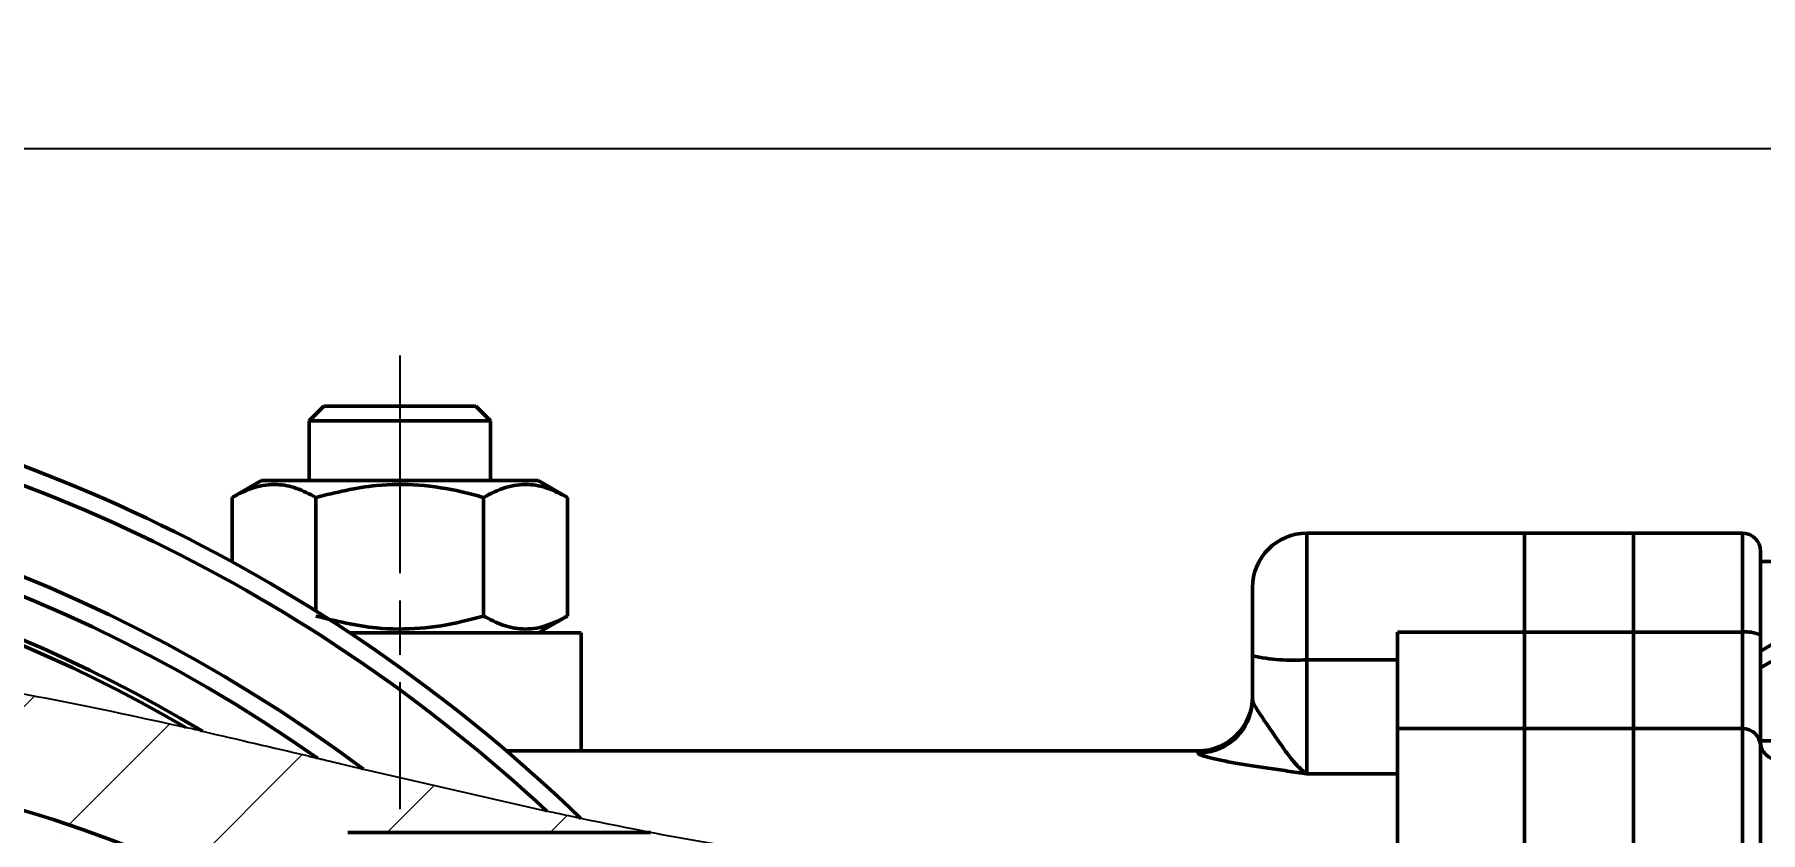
# Model space of a CAD drawing. Header units: millimetres. Extents: x 7343 to 8240, y 5038 to 5694.
# Drawn here: x 7641.1 to 7736.2, y 5244.9 to 5288.9 of the extents above; entities that cross this region are included whole.
import ezdxf

# ---------------------------------------------------------------- set-up
doc = ezdxf.new("R2010")
doc.units = ezdxf.units.MM
doc.linetypes.add('AM_ISO08W050', pattern=[18, 12, -1.5, 3, -1.5])
for name, color, linetype, lineweight in [('AM_5', 3, 'Continuous', 25), ('AM_7', 4, 'AM_ISO08W050', 25), ('AM_BOR', 7, 'Continuous', 50), ('剖面线', 5, 'Continuous', 20)]:
    doc.layers.add(name, color=color, linetype=linetype, lineweight=lineweight)
doc.styles.add('工程字', font='gbenor.shx', dxfattribs={"width": 0.707, "bigfont": 'hztxt.shx'})
doc.dimstyles.new('AM_GB$0', dxfattribs={"dimtxt": 3.5, "dimasz": 2.5, "dimexe": 1, "dimexo": 1, "dimgap": 0.5, "dimtad": 1, "dimdsep": 46, "dimtxsty": '工程字', "dimcen": 0, "dimclrd": 256, "dimclre": 256, "dimclrt": 2, "dimadec": 0, "dimazin": 2, "dimtp": 0.1, "dimtm": 0.1, "dimtfac": 0.71, "dimtmove": 0, "dimatfit": 3, "dimfxl": 0, "dimlwd": -1, "dimlwe": -1, "dimarcsym": 0})

# ---------------------------------------------------------------- blocks, each defined once
blk = doc.blocks.new('*D45')
at = {"layer": 'AM_5', "transparency": 16777216}
for p, q in [((7456.68, 5182.025), (7456.68, 5283.574)), ((7822.674, 5200.87), (7822.674, 5283.574)), ((7459.18, 5282.574), (7820.174, 5282.574))]:
    blk.add_line(p, q, dxfattribs=at)
for points in [[(7459.18, 5282.991), (7459.18, 5282.157), (7456.68, 5282.574)], [(7820.174, 5282.991), (7820.174, 5282.157), (7822.674, 5282.574)]]:
    blk.add_solid(points, dxfattribs=at)
at = {"layer": 'Defpoints', "color": 0}
for p in [(7822.674, 5282.574), (7822.674, 5199.87), (7456.68, 5181.025)]:
    blk.add_point(p, dxfattribs=at)
at = {"layer": 'AM_5', "color": 2, "transparency": 16777216, "insert": (7634.731, 5285.574), "char_height": 5, "attachment_point": 5, "style": '工程字'}
blk.add_mtext('366', dxfattribs=at)

msp = doc.modelspace()

# ---------------------------------------------------------------- hatches: boundary and pattern name
at = {"layer": '剖面线'}
h = msp.add_hatch(dxfattribs=at)
h.set_pattern_fill('ANSI31', color=256, scale=2, style=0)
h.set_pattern_definition([(45, (6629.774, 4564.3836), (-4.490128, 4.490128), [])])
edge = h.paths.add_edge_path(flags=0)
edge.add_line((7586.18, 5236.657), (7586.18, 5198.073))
edge.add_spline(control_points=[(7586.18, 5198.073), (7587.314, 5196.162), (7588.646, 5194.426), (7590.18, 5192.921)], knot_values=[0.088397, 0.088397, 0.088397, 0.088397, 0.108326, 0.108326, 0.108326, 0.108326], weights=[1, 1, 1, 1], degree=3, periodic=0)
edge.add_line((7590.18, 5192.921), (7590.18, 5198.37))
edge.add_line((7590.18, 5198.37), (7596.18, 5198.37))
edge.add_arc((7596.18, 5201.37), 3, 270, 360)
edge.add_line((7599.18, 5201.37), (7599.18, 5202.37))
edge.add_line((7599.18, 5202.37), (7591.18, 5202.37))
edge.add_line((7591.18, 5202.37), (7591.18, 5204.37))
edge.add_line((7591.18, 5204.37), (7589.18, 5204.37))
edge.add_line((7589.18, 5204.37), (7589.18, 5228.37))
edge.add_line((7589.18, 5228.37), (7591.18, 5228.37))
edge.add_line((7591.18, 5228.37), (7591.18, 5230.37))
edge.add_line((7591.18, 5230.37), (7599.18, 5230.37))
edge.add_line((7599.18, 5230.37), (7599.18, 5245.212))
edge.add_arc((7621.18, 5180.87), 68, 105, 108.8765, ccw=False)
edge.add_line((7603.581, 5246.553), (7603.847, 5245.558))
edge.add_arc((7605.779, 5246.075), 2, 195, 283.28942)
edge.add_arc((7621.18, 5180.87), 65, 76.71058, 103.28942, ccw=False)
edge.add_arc((7636.582, 5246.075), 2, 256.71058, 345)
edge.add_line((7638.513, 5245.558), (7638.78, 5246.553))
edge.add_arc((7621.18, 5180.87), 68, 51.88419, 75, ccw=False)
edge.add_line((7663.153, 5234.37), (7654.18, 5234.37))
edge.add_line((7654.18, 5234.37), (7654.18, 5228.37))
edge.add_line((7654.18, 5228.37), (7659.18, 5228.37))
edge.add_line((7659.18, 5228.37), (7659.18, 5230.37))
edge.add_line((7659.18, 5230.37), (7686.88, 5230.37))
edge.add_line((7686.88, 5230.37), (7686.88, 5231.27))
edge.add_line((7686.88, 5231.27), (7688.38, 5231.27))
edge.add_line((7688.38, 5231.27), (7688.38, 5230.37))
edge.add_line((7688.38, 5230.37), (7692.18, 5230.37))
edge.add_line((7692.18, 5230.37), (7692.18, 5234.37))
edge.add_line((7692.18, 5234.37), (7672.026, 5234.37))
edge.add_arc((7620.18, 5180.87), 74.5, 45.89951, 59.21122)
edge.add_line((7658.315, 5244.87), (7675.009, 5244.87))
edge.add_spline(control_points=[(7675.009, 5244.87), (7657.894, 5248.157), (7634.01, 5256.235), (7597.891, 5254.495), (7588.183, 5242.507), (7585.877, 5237.971)], knot_values=[0.690379, 0.690379, 0.690379, 0.690379, 0.839999, 0.930271, 0.973501, 0.973501, 0.973501, 0.973501], weights=[1, 1, 1, 1, 1, 1], degree=3, periodic=0)
edge.add_arc((7583.18, 5236.657), 3, 0, 25.9685, ccw=False)

# ---------------------------------------------------------------- linework, layer by layer
at = {"layer": 'AM_5'}
msp.add_line((7659.175, 5248.367), (7669.29, 5246.042), dxfattribs=at)
for points, knots in [([(7634.682, 5253.48), (7637.163, 5253.075), (7642.135, 5252.264), (7646.964, 5251.195), (7649.384, 5250.66)], [0, 0, 0, 0, 0.499034, 1, 1, 1, 1]), ([(7650.316, 5250.449), (7650.307, 5250.451), (7650.287, 5250.456), (7650.155, 5250.485), (7649.86, 5250.553), (7649.572, 5250.618), (7649.384, 5250.66)], [0, 0, 0, 0, 0.105526, 0.244385, 0.504705, 1, 1, 1, 1]), ([(7650.316, 5250.449), (7652.276, 5249.994), (7654.486, 5249.482), (7656.425, 5249.021), (7656.644, 5248.969)], [0, 0, 0, 0, 0.886857, 1, 1, 1, 1]), ([(7656.644, 5248.969), (7656.654, 5248.967), (7656.675, 5248.962), (7656.815, 5248.928), (7657.214, 5248.833), (7658.033, 5248.639), (7658.76, 5248.466), (7659.175, 5248.367)], [0, 0, 0, 0, 0.050283, 0.116086, 0.234142, 0.563398, 1, 1, 1, 1]), ([(7671.166, 5245.642), (7671.159, 5245.644), (7671.144, 5245.647), (7671.008, 5245.675), (7670.71, 5245.738), (7670.121, 5245.863), (7669.605, 5245.974), (7669.29, 5246.042)], [0, 0, 0, 0, 0.080974, 0.17948, 0.327685, 0.588459, 1, 1, 1, 1]), ([(7714.395, 5210.988), (7714.698, 5212.446), (7714.914, 5213.905), (7715.114, 5216.09), (7715.159, 5216.82), (7715.21, 5218.256), (7715.214, 5218.965), (7715.17, 5221.067), (7715.062, 5222.433), (7714.783, 5224.432), (7714.67, 5225.089), (7714.402, 5226.387), (7714.248, 5227.021), (7713.729, 5228.874), (7713.305, 5230.047), (7712.532, 5231.714), (7712.252, 5232.254), (7711.638, 5233.303), (7711.304, 5233.813), (7710.575, 5234.795), (7710.185, 5235.261), (7709.342, 5236.144), (7708.889, 5236.561), (7707.919, 5237.346), (7707.401, 5237.714), (7706.574, 5238.233), (7706.29, 5238.401), (7705.713, 5238.72), (7705.418, 5238.874), (7703.918, 5239.608), (7702.629, 5240.095), (7700.584, 5240.715), (7699.883, 5240.903), (7698.472, 5241.243), (7697.758, 5241.396), (7695.597, 5241.817), (7694.131, 5242.046), (7691.176, 5242.457), (7689.687, 5242.639), (7687.456, 5242.913), (7686.714, 5243.005), (7685.234, 5243.196), (7684.497, 5243.295), (7682.298, 5243.607), (7680.85, 5243.833), (7676.581, 5244.551), (7673.824, 5245.086), (7671.166, 5245.642)], [0, 0, 0, 0, 0.0625, 0.0625, 0.09375, 0.09375, 0.125, 0.125, 0.1875, 0.1875, 0.21875, 0.21875, 0.25, 0.25, 0.3125, 0.3125, 0.34375, 0.34375, 0.375, 0.375, 0.40625, 0.40625, 0.4375, 0.4375, 0.46875, 0.46875, 0.484375, 0.484375, 0.5, 0.5, 0.5625, 0.5625, 0.59375, 0.59375, 0.625, 0.625, 0.6875, 0.6875, 0.75, 0.75, 0.78125, 0.78125, 0.8125, 0.8125, 0.875, 0.875, 1, 1, 1, 1])]:
    msp.add_open_spline(points, degree=3, knots=knots, dxfattribs=at)
at = {"layer": 'AM_7'}
msp.add_line((7661.18, 5271.164), (7661.18, 5246.148), dxfattribs=at)
at = {"layer": 'AM_BOR'}
for p, q in [((7656.992, 5268.37), (7656.18, 5267.558)), ((7656.992, 5268.37), (7665.368, 5268.37)), ((7666.18, 5267.558), (7665.368, 5268.37)), ((7656.18, 5267.558), (7656.18, 5264.27)), ((7656.18, 5267.558), (7666.18, 5267.558)), ((7666.18, 5264.27), (7666.18, 5267.558)), ((7653.555, 5264.27), (7651.943, 5263.339)), ((7668.805, 5264.27), (7653.555, 5264.27)), ((7670.418, 5263.339), (7668.805, 5264.27)), ((7651.943, 5259.79), (7651.943, 5263.339)), ((7656.561, 5257.076), (7656.561, 5263.339)), ((7665.799, 5256.801), (7665.799, 5263.339)), ((7670.418, 5256.801), (7670.418, 5263.339)), ((7723.18, 5261.37), (7711.18, 5261.37)), ((7711.18, 5261.37), (7711.18, 5254.392)), ((7729.18, 5261.37), (7723.18, 5261.37)), ((7723.18, 5261.37), (7723.18, 5255.907)), ((7735.18, 5261.37), (7729.18, 5261.37)), ((7729.18, 5261.37), (7729.18, 5255.907)), ((7735.18, 5255.907), (7735.18, 5261.37)), ((7736.18, 5260.37), (7736.18, 5255.748)), ((7737.78, 5259.81), (7736.18, 5259.81)), ((7708.18, 5254.613), (7708.18, 5258.37)), ((7668.805, 5255.87), (7670.418, 5256.801)), ((7671.18, 5255.87), (7658.43, 5255.87)), ((7671.18, 5249.37), (7671.18, 5255.87)), ((7716.18, 5255.907), (7723.18, 5255.907)), ((7716.18, 5250.603), (7716.18, 5255.907)), ((7723.18, 5255.907), (7723.18, 5250.603)), ((7723.18, 5255.907), (7729.18, 5255.907)), ((7729.18, 5255.907), (7729.18, 5250.603)), ((7735.18, 5255.907), (7729.18, 5255.907)), ((7735.18, 5250.603), (7735.18, 5255.907)), ((7736.18, 5255.748), (7736.18, 5249.627)), ((7708.18, 5252.244), (7708.18, 5254.613)), ((7711.18, 5254.392), (7711.18, 5248.105)), ((7711.18, 5254.392), (7716.18, 5254.392)), ((7723.18, 5250.603), (7716.18, 5250.603)), ((7716.18, 5250.603), (7716.18, 5211.277)), ((7723.18, 5250.603), (7723.18, 5211.277)), ((7729.18, 5250.603), (7723.18, 5250.603)), ((7729.18, 5250.603), (7729.18, 5211.277)), ((7735.18, 5250.603), (7729.18, 5250.603)), ((7735.18, 5211.277), (7735.18, 5250.603)), ((7667.056, 5249.37), (7671.18, 5249.37)), ((7705.18, 5249.37), (7671.18, 5249.37)), ((7705.18, 5249.251), (7705.18, 5249.37)), ((7736.18, 5249.93), (7737.78, 5249.93)), ((7736.18, 5249.627), (7736.18, 5211.058)), ((7716.18, 5248.105), (7711.18, 5248.105)), ((7658.315, 5244.87), (7675.009, 5244.87))]:
    msp.add_line(p, q, dxfattribs=at)
at = {"layer": 'AM_BOR', "flags": 128}
for points in [[(7736.18, 5254.87), (7736.716, 5255.179), (7737.25, 5255.488), (7737.78, 5255.793)], [(7737.78, 5254.87), (7737.244, 5254.56), (7736.71, 5254.252), (7736.18, 5253.946)], [(7708.062, 5251.412), (7708.123, 5251.66), (7708.18, 5252.244)]]:
    msp.add_lwpolyline(points, dxfattribs=at)
at = {"layer": 'AM_BOR'}
for centre, radius, start, end in [((7608.68, 5180.87), 90, 46.02944, 81.04079), ((7608.68, 5180.87), 89, 47.07761, 81.04079), ((7608.68, 5180.87), 84.295, 53.19993, 3.82866), ((7608.68, 5180.87), 83.295, 54.84184, 3.70205), ((7608.68, 5180.87), 81.085, 59.10371, 185.01442), ((7608.68, 5180.87), 80.793, 59.74822, 185.01442), ((7711.18, 5258.37), 3, 90, 180), ((7735.18, 5260.37), 1, 0, 90), ((7735.424, 5254.221), 1.704, 63.64096, 98.22168), ((7710.434, 5264.768), 10.402, 257.48533, 274.11243), ((7705.18, 5252.37), 3, 270, 0), ((7705.183, 5252.249), 2.998, 269.9454, 343.78008), ((7735.192, 5249.615), 0.988, 0.71527, 90.69735), ((7737.18, 5249.87), 1, 180, 270), ((7621.18, 5180.87), 68, 51.88419, 75)]:
    msp.add_arc(centre, radius, start, end, dxfattribs=at)
for points, knots in [([(7651.943, 5263.339), (7652.343, 5263.545), (7653.154, 5263.962), (7654.355, 5264.115), (7655.503, 5263.891), (7656.206, 5263.524), (7656.561, 5263.339)], [0, 0, 0, 0, 0.264604, 0.534947, 0.765343, 1, 1, 1, 1]), ([(7656.561, 5263.339), (7657.668, 5263.611), (7659.534, 5264.07), (7662.266, 5264.073), (7664.236, 5263.764), (7665.403, 5263.446), (7665.799, 5263.339)], [0, 0, 0, 0, 0.363592, 0.612792, 0.86871, 1, 1, 1, 1]), ([(7665.799, 5263.339), (7666.2, 5263.545), (7667.01, 5263.962), (7668.211, 5264.115), (7669.359, 5263.891), (7670.063, 5263.524), (7670.418, 5263.339)], [0, 0, 0, 0, 0.264604, 0.534946, 0.765342, 1, 1, 1, 1]), ([(7665.799, 5256.801), (7665.403, 5256.693), (7664.256, 5256.38), (7662.286, 5256.068), (7659.554, 5256.065), (7657.668, 5256.528), (7656.561, 5256.801)], [0, 0, 0, 0, 0.131291, 0.380797, 0.636406, 1, 1, 1, 1]), ([(7670.418, 5256.801), (7670.017, 5256.594), (7669.206, 5256.177), (7668.006, 5256.024), (7666.858, 5256.248), (7666.154, 5256.615), (7665.799, 5256.801)], [0, 0, 0, 0, 0.264605, 0.534947, 0.765343, 1, 1, 1, 1]), ([(7708.18, 5252.244), (7708.18, 5252.131), (7708.237, 5251.993), (7708.418, 5251.666), (7708.541, 5251.479), (7708.809, 5251.081), (7708.955, 5250.869), (7709.249, 5250.439), (7709.397, 5250.221), (7709.689, 5249.797), (7709.832, 5249.59), (7710.113, 5249.2), (7710.252, 5249.017), (7710.522, 5248.687), (7710.655, 5248.541), (7710.852, 5248.353), (7710.918, 5248.296), (7711.049, 5248.192), (7711.115, 5248.145), (7711.18, 5248.105)], [0, 0, 0, 0, 0.125, 0.125, 0.25, 0.25, 0.375, 0.375, 0.5, 0.5, 0.625, 0.625, 0.75, 0.75, 0.875, 0.875, 0.9375, 0.9375, 1, 1, 1, 1]), ([(7705.18, 5249.251), (7705.18, 5249.221), (7705.229, 5249.186), (7705.368, 5249.127), (7705.425, 5249.106), (7705.56, 5249.062), (7705.639, 5249.039), (7705.9, 5248.969), (7706.109, 5248.919), (7706.587, 5248.818), (7706.856, 5248.766), (7707.716, 5248.612), (7708.364, 5248.51), (7709.394, 5248.359), (7709.747, 5248.309), (7710.281, 5248.233), (7710.461, 5248.208), (7710.82, 5248.157), (7711.001, 5248.131), (7711.18, 5248.105)], [0, 0, 0, 0, 0.125, 0.125, 0.1875, 0.1875, 0.25, 0.25, 0.375, 0.375, 0.5, 0.5, 0.75, 0.75, 0.875, 0.875, 0.9375, 0.9375, 1, 1, 1, 1])]:
    msp.add_open_spline(points, degree=3, knots=knots, dxfattribs=at)

# ---------------------------------------------------------------- dimensions: what is measured, and where the dimension line sits
at = {"layer": 'AM_5'}
dim = msp.add_linear_dim(base=(7822.674, 5282.574), p1=(7456.68, 5181.025), p2=(7822.674, 5199.87), text='366', dimstyle='AM_GB$0', override={"dimtxt": 5}, dxfattribs=at)
dim.commit()
dim.dimension.update_dxf_attribs({"geometry": '*D45', "text_midpoint": (7634.731, 5282.574), "dimtype": 160})

doc.saveas('drawing.dxf')
